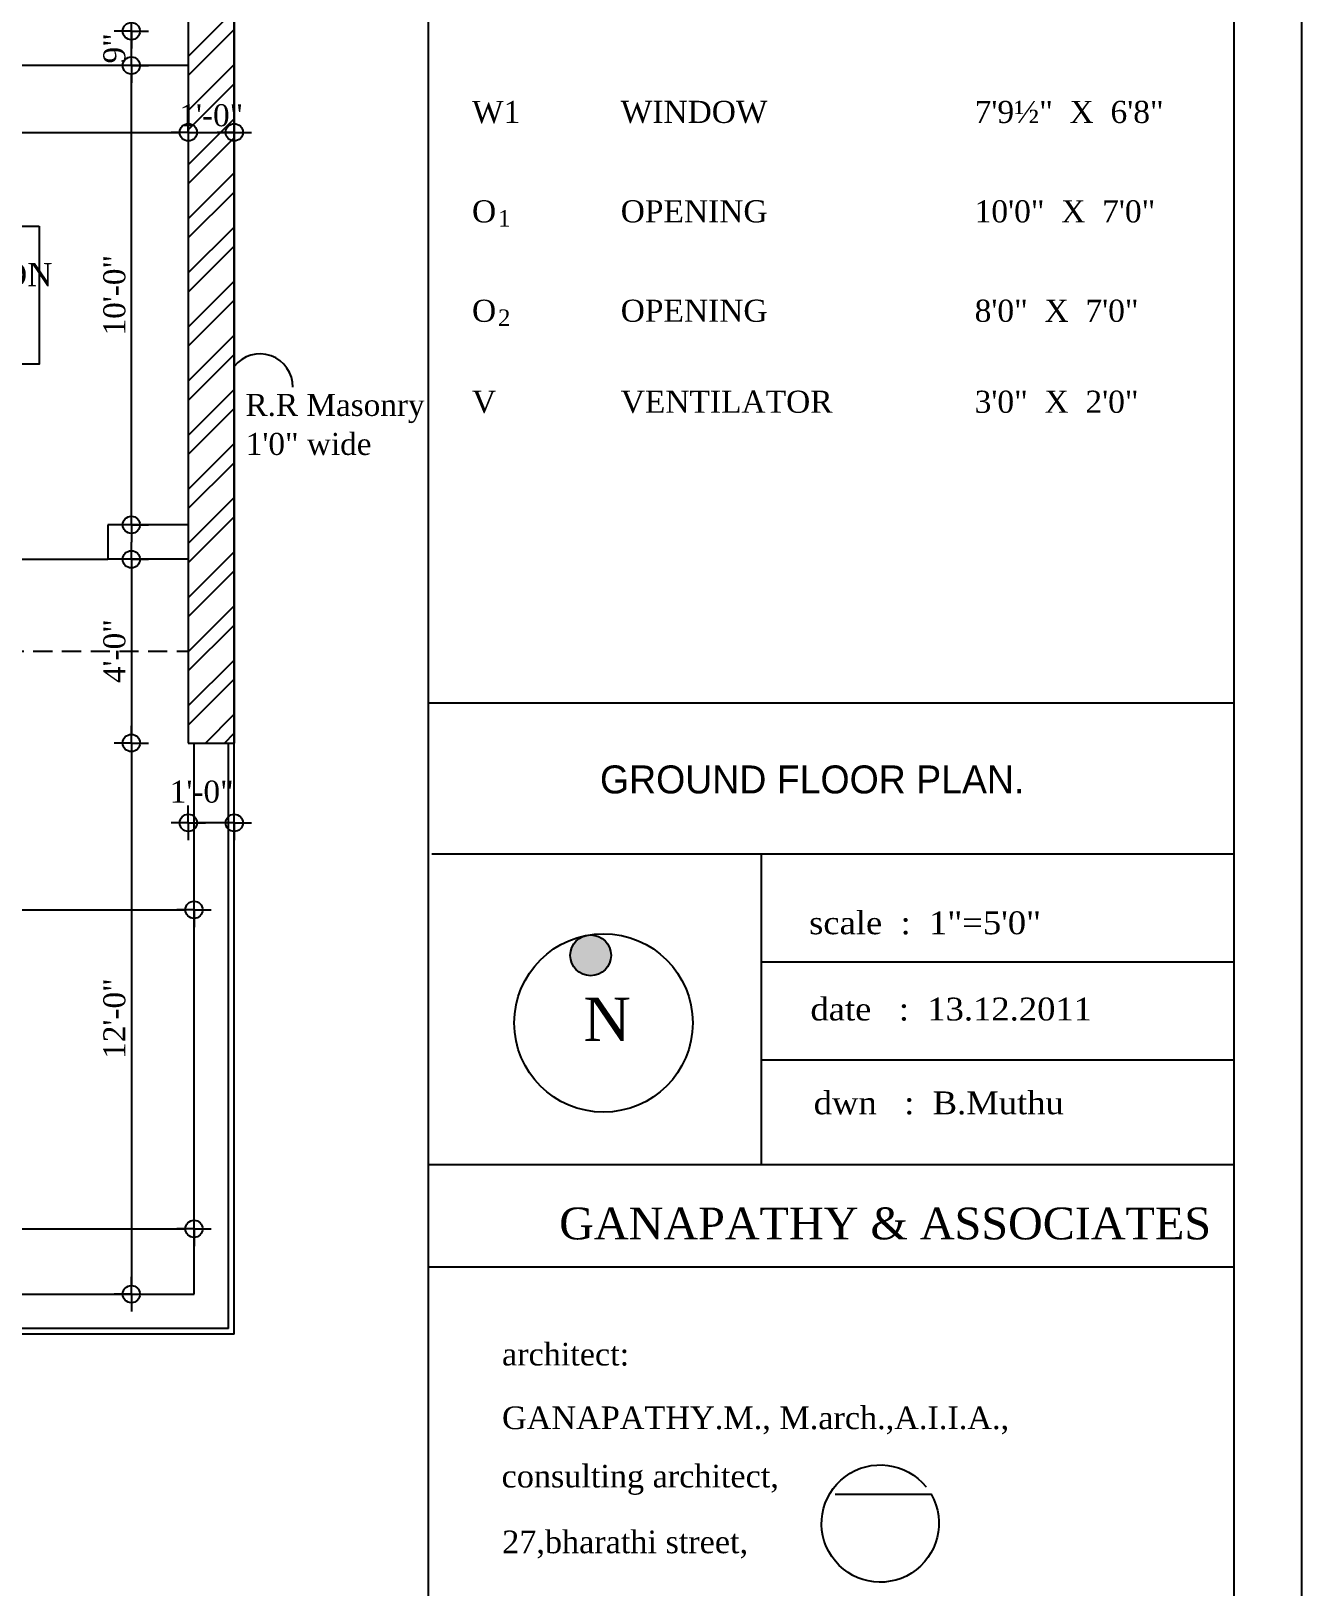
# Model space of a CAD drawing. Extents: x 13301 to 18078, y -1439 to 1911.
# Drawn here: x 14454.9 to 14786.9, y -262.2 to 144.3 of the extents above; entities that cross this region are included whole.
import ezdxf

# ---------------------------------------------------------------- set-up
doc = ezdxf.new("R2010")
doc.units = 0
doc.header["$LTSCALE"] = 20
doc.header["$MEASUREMENT"] = 0
doc.header["$PDMODE"] = 34
doc.header["$PDSIZE"] = 5
doc.linetypes.add('HIDDEN', pattern=[0.375, 0.25, -0.125])
doc.layers.get('0').update_dxf_attribs({"linetype": 'CONTINUOUS'})
doc.layers.get('Defpoints').update_dxf_attribs({"linetype": 'CONTINUOUS'})
for name, color, linetype in [('border', 230, 'CONTINUOUS'), ('BORTEXT', 2, 'CONTINUOUS'), ('DETTEXT', 7, 'CONTINUOUS'), ('DIMLINE', 254, 'CONTINUOUS'), ('door text', 2, 'CONTINUOUS'), ('FURN', 10, 'CONTINUOUS'), ('Roof lilne', 31, 'CONTINUOUS'), ('Stone', 8, 'CONTINUOUS'), ('text', 2, 'CONTINUOUS'), ('TEXTS', 2, 'CONTINUOUS'), ('wall', 13, 'CONTINUOUS')]:
    doc.layers.add(name, color=color, linetype=linetype)
doc.layers.add('correct', color=230, linetype='CONTINUOUS', plot=False)
doc.styles.add('STYLE1', font='TIMES.TTF', dxfattribs={"width": 0.75, "oblique": 25})
doc.styles.add('style3', font='TIMES.TTF')
doc.styles.add('style4', font='boos1.ttf')
doc.styles.add('style5', font='TIMES.TTF')
doc.dimstyles.new('arch61', dxfattribs={"dimscale": 0, "dimtxt": 5.75, "dimasz": 2.25, "dimexe": 0.18, "dimexo": 0.0625, "dimgap": 1.5, "dimtad": 1, "dimzin": 3, "dimdsep": 46, "dimlunit": 4, "dimtxsty": 'style3', "dimblk": 'BLK', "dimcen": 0, "dimse1": 1, "dimse2": 1, "dimclrd": 256, "dimclrt": 3, "dimazin": 0, "dimtfac": 1, "dimtix": 1, "dimtmove": 2, "dimatfit": 3, "dimldrblk": 'NONE', "dimfxl": 0, "dimtolj": 1, "dimtzin": 0, "dimlwd": -1, "dimarcsym": 0})

# ---------------------------------------------------------------- blocks, each defined once
blk = doc.blocks.new('*U223')
at = {"layer": 'TEXTS'}
blk.add_hatch(color=256, dxfattribs=at).paths.add_polyline_path([(-5.61, 10.84, 1), (1.8, 10.84, 1)])
for centre, radius in [((0.44, -1.46), 16.23), ((-1.9, 10.84), 3.71)]:
    blk.add_circle(centre, radius, dxfattribs=at)
at = {"layer": 'TEXTS', "style": 'STYLE1'}
blk.add_text('N', height=7.92, dxfattribs=at).set_placement((-3.24, -4.76))
blk = doc.blocks.new('BLK')
for q in [(0, 2), (-2, 0), (0, -2), (2, 0)]:
    blk.add_line((0, 0), q)
blk.add_circle((0, 0), 1)
blk = doc.blocks.new('*D51')
at = {"layer": 'Defpoints', "color": 0, "transparency": 16777216}
for p in [(14497.45, -168.65), (14380.45, -185.71), (14497.45, -185.71)]:
    blk.add_point(p, dxfattribs=at)
at = {"layer": 'DIMLINE', "transparency": 16777216}
blk.add_line((14382.7, -168.65), (14495.2, -168.65), dxfattribs=at)
at = {"layer": 'DIMLINE', "transparency": 16777216, "xscale": 2.25, "yscale": 2.25, "zscale": 2.25, "rotation": 180}
blk.add_blockref('BLK', (14380.45, -168.65), dxfattribs=at)
at = {"layer": 'DIMLINE', "transparency": 16777216, "xscale": 2.25, "yscale": 2.25, "zscale": 2.25}
blk.add_blockref('BLK', (14497.45, -168.65), dxfattribs=at)
at = {"layer": 'DIMLINE', "color": 3, "transparency": 16777216, "insert": (14438.95, -164.22), "char_height": 5.75, "attachment_point": 5, "style": 'style3'}
blk.add_mtext('\\A1;9\'-9"', dxfattribs=at)
blk = doc.blocks.new('_None')
blk = doc.blocks.new('*D156')
at = {"layer": 'Defpoints', "color": 0}
for p in [(14332.45, -75.42), (14497.45, -75.42), (14497.45, -85.29)]:
    blk.add_point(p, dxfattribs=at)
at = {"layer": 'DIMLINE'}
blk.add_line((14334.7, -85.29), (14495.2, -85.29), dxfattribs=at)
at = {"layer": 'DIMLINE', "xscale": 2.25, "yscale": 2.25, "zscale": 2.25, "rotation": 180}
blk.add_blockref('BLK', (14332.45, -85.29), dxfattribs=at)
at = {"layer": 'DIMLINE', "xscale": 2.25, "yscale": 2.25, "zscale": 2.25}
blk.add_blockref('BLK', (14497.45, -85.29), dxfattribs=at)
at = {"layer": 'DIMLINE', "color": 3, "insert": (14414.95, -80.86), "char_height": 5.75, "attachment_point": 5, "style": 'style3'}
blk.add_mtext('\\A1;13\'-9"', dxfattribs=at)
blk = doc.blocks.new('*D192')
at = {"layer": 'Defpoints', "color": 0}
for p in [(14485.45, 6.29), (14481.08, -41.71), (14495.95, -41.71)]:
    blk.add_point(p, dxfattribs=at)
at = {"layer": 'DIMLINE'}
blk.add_line((14481.08, 4.04), (14481.08, -39.46), dxfattribs=at)
at = {"layer": 'DIMLINE', "xscale": 2.25, "yscale": 2.25, "zscale": 2.25}
for p, rotation in [((14481.08, 6.29), 90), ((14481.08, -41.71), 270)]:
    blk.add_blockref('BLK', p, dxfattribs=dict(at, rotation=rotation))
at = {"layer": 'DIMLINE', "color": 3, "insert": (14476.66, -17.71), "char_height": 5.75, "attachment_point": 5, "rotation": 90, "style": 'style3'}
blk.add_mtext('\\A1;4\'-0"', dxfattribs=at)
blk = doc.blocks.new('*D193')
at = {"layer": 'Defpoints', "color": 0}
for p in [(14497.45, -41.71), (14481.08, -185.71), (14497.45, -185.71)]:
    blk.add_point(p, dxfattribs=at)
at = {"layer": 'DIMLINE'}
blk.add_line((14481.08, -43.96), (14481.08, -183.46), dxfattribs=at)
at = {"layer": 'DIMLINE', "xscale": 2.25, "yscale": 2.25, "zscale": 2.25}
for p, rotation in [((14481.08, -41.71), 90), ((14481.08, -185.71), 270)]:
    blk.add_blockref('BLK', p, dxfattribs=dict(at, rotation=rotation))
at = {"layer": 'DIMLINE', "color": 3, "insert": (14476.66, -113.71), "char_height": 5.75, "attachment_point": 5, "rotation": 90, "style": 'style3'}
blk.add_mtext('\\A1;12\'-0"', dxfattribs=at)
blk = doc.blocks.new('*D194')
at = {"layer": 'Defpoints', "color": 0}
for p in [(14481.08, 135.29), (14495.95, 135.29), (14495.95, 15.29)]:
    blk.add_point(p, dxfattribs=at)
at = {"layer": 'DIMLINE'}
blk.add_line((14481.08, 17.54), (14481.08, 133.04), dxfattribs=at)
at = {"layer": 'DIMLINE', "xscale": 2.25, "yscale": 2.25, "zscale": 2.25}
for p, rotation in [((14481.08, 135.29), 90), ((14481.08, 15.29), 270)]:
    blk.add_blockref('BLK', p, dxfattribs=dict(at, rotation=rotation))
at = {"layer": 'DIMLINE', "color": 3, "insert": (14476.66, 75.29), "char_height": 5.75, "attachment_point": 5, "rotation": 90, "style": 'style3'}
blk.add_mtext('\\A1;10\'-0"', dxfattribs=at)
blk = doc.blocks.new('*D195')
at = {"layer": 'Defpoints', "color": 0}
for p in [(14469.23, 144.29), (14481.08, 144.29), (14469.23, 135.29)]:
    blk.add_point(p, dxfattribs=at)
at = {"layer": 'DIMLINE'}
for p, q in [((14481.08, 146.54), (14481.08, 148.79)), ((14481.08, 135.29), (14481.08, 144.29)), ((14481.08, 133.04), (14481.08, 130.79))]:
    blk.add_line(p, q, dxfattribs=at)
at = {"layer": 'DIMLINE', "xscale": 2.25, "yscale": 2.25, "zscale": 2.25}
for p, rotation in [((14481.08, 144.29), 270), ((14481.08, 135.29), 90)]:
    blk.add_blockref('BLK', p, dxfattribs=dict(at, rotation=rotation))
at = {"layer": 'DIMLINE', "color": 3, "insert": (14476.65, 139.79), "char_height": 5.75, "attachment_point": 5, "rotation": 90, "style": 'style3'}
blk.add_mtext('\\A1;9"', dxfattribs=at)
blk = doc.blocks.new('*D196')
at = {"layer": 'Defpoints', "color": 0}
for p in [(14481.08, 192.29), (14495.95, 192.29), (14495.95, 144.29)]:
    blk.add_point(p, dxfattribs=at)
at = {"layer": 'DIMLINE'}
blk.add_line((14481.08, 146.54), (14481.08, 190.04), dxfattribs=at)
at = {"layer": 'DIMLINE', "xscale": 2.25, "yscale": 2.25, "zscale": 2.25}
for p, rotation in [((14481.08, 192.29), 90), ((14481.08, 144.29), 270)]:
    blk.add_blockref('BLK', p, dxfattribs=dict(at, rotation=rotation))
at = {"layer": 'DIMLINE', "color": 3, "insert": (14476.66, 168.29), "char_height": 5.75, "attachment_point": 5, "rotation": 90, "style": 'style3'}
blk.add_mtext('\\A1;4\'-0"', dxfattribs=at)
blk = doc.blocks.new('*D224')
at = {"layer": 'Defpoints', "color": 0}
for p in [(14495.95, -41.71), (14507.95, -41.71), (14495.95, -62.58)]:
    blk.add_point(p, dxfattribs=at)
at = {"layer": 'DIMLINE'}
blk.add_line((14505.7, -62.58), (14498.2, -62.58), dxfattribs=at)
at = {"layer": 'DIMLINE', "xscale": 2.25, "yscale": 2.25, "zscale": 2.25, "rotation": 180}
blk.add_blockref('BLK', (14495.95, -62.58), dxfattribs=at)
at = {"layer": 'DIMLINE', "xscale": 2.25, "yscale": 2.25, "zscale": 2.25}
blk.add_blockref('BLK', (14507.95, -62.58), dxfattribs=at)
at = {"layer": 'DIMLINE', "color": 3, "insert": (14499.45, -54.46), "char_height": 5.75, "attachment_point": 5, "style": 'style3'}
blk.add_mtext('\\A1;1\'-0"', dxfattribs=at)
blk = doc.blocks.new('*D347')
at = {"layer": 'Defpoints', "color": 0}
for p in [(14368.45, 135.29), (14495.95, 135.29), (14495.95, 117.84)]:
    blk.add_point(p, dxfattribs=at)
at = {"layer": 'DIMLINE'}
blk.add_line((14370.7, 117.84), (14493.7, 117.84), dxfattribs=at)
at = {"layer": 'DIMLINE', "xscale": 2.25, "yscale": 2.25, "zscale": 2.25, "rotation": 180}
blk.add_blockref('BLK', (14368.45, 117.84), dxfattribs=at)
at = {"layer": 'DIMLINE', "xscale": 2.25, "yscale": 2.25, "zscale": 2.25}
blk.add_blockref('BLK', (14495.95, 117.84), dxfattribs=at)
at = {"layer": 'DIMLINE', "color": 3, "insert": (14432.2, 126.1), "char_height": 5.75, "attachment_point": 5, "style": 'style3'}
blk.add_mtext('\\A1;10\'-7{\\H1.000000x;\\S1/2;}"', dxfattribs=at)
blk = doc.blocks.new('*D349')
at = {"layer": 'Defpoints', "color": 0}
for p in [(14495.95, 192.29), (14507.95, 192.29), (14507.95, 117.84)]:
    blk.add_point(p, dxfattribs=at)
at = {"layer": 'DIMLINE'}
for p, q in [((14493.7, 117.84), (14491.45, 117.84)), ((14495.95, 117.84), (14507.95, 117.84)), ((14510.2, 117.84), (14512.45, 117.84))]:
    blk.add_line(p, q, dxfattribs=at)
at = {"layer": 'DIMLINE', "xscale": 2.25, "yscale": 2.25, "zscale": 2.25}
blk.add_blockref('BLK', (14495.95, 117.84), dxfattribs=at)
at = {"layer": 'DIMLINE', "xscale": 2.25, "yscale": 2.25, "zscale": 2.25, "rotation": 180}
blk.add_blockref('BLK', (14507.95, 117.84), dxfattribs=at)
at = {"layer": 'DIMLINE', "color": 3, "insert": (14501.95, 122.27), "char_height": 5.75, "attachment_point": 5, "style": 'style3'}
blk.add_mtext('\\A1;1\'-0"', dxfattribs=at)

msp = doc.modelspace()

# ---------------------------------------------------------------- hatches: boundary and pattern name
at = {"layer": 'Stone', "ltscale": 5}
h = msp.add_hatch(dxfattribs=at)
h.set_pattern_fill('STEEL', color=256, scale=80, style=0)
h.set_pattern_definition([(45, (0, 47.558), (-7.071068, 7.071068), []), (45, (0, 52.558), (-7.071068, 7.071068), [])])
h.paths.add_polyline_path([(14507.95, 192.29), (14495.95, 192.29), (14495.95, -41.71), (14507.95, -41.71)])

# ---------------------------------------------------------------- linework, layer by layer
for p, q in [((14507.95, -196.21), (14507.95, 538.79)), ((14354.95, 6.29), (14474.95, 6.29)), ((14507.95, -196.21), (13850.95, -196.21))]:
    msp.add_line(p, q)
at = {"layer": 'border', "color": 13}
for p, q in [((14558.57, 425.542), (14558.57, -323.255)), ((14769.105, 425.542), (14769.105, -323.255)), ((14558.57, -31.198), (14769.105, -31.198)), ((14559.528, -70.709), (14769.105, -70.709))]:
    msp.add_line(p, q, dxfattribs=at)
at = {"layer": 'BORTEXT', "color": 13}
for p, q in [((14645.577, -70.709), (14645.577, -151.858)), ((14645.577, -98.925), (14769.105, -98.925)), ((14645.577, -124.485), (14769.105, -124.485))]:
    msp.add_line(p, q, dxfattribs=at)
at = {"layer": 'BORTEXT', "color": 2}
msp.add_lwpolyline([(14664.898, -237.987), (14689.972, -237.987, -26.3843038), (14688.664, -236.072)], format="xyb", dxfattribs=at)
at = {"layer": 'correct', "color": 3}
msp.add_lwpolyline([(13794.405, -339.116), (14786.854, -339.116), (14786.854, 853.823), (13794.405, 853.823)], close=True, dxfattribs=at)
at = {"layer": 'DETTEXT'}
msp.add_arc((14514.686, 51.403), 8.554, 358.84937, 141.95468, dxfattribs=at)
at = {"layer": 'FURN'}
msp.add_lwpolyline([(14456.95, 93.29), (14456.95, 57.29), (14372.95, 57.29), (14372.95, 93.29)], close=True, dxfattribs=at)
at = {"layer": 'Roof lilne', "linetype": 'HIDDEN'}
msp.add_line((13862.95, -17.71), (14495.95, -17.71), dxfattribs=at)
at = {"layer": 'text', "color": 13}
for p, q in [((14558.57, -151.858), (14769.105, -151.858)), ((14558.57, -178.599), (14769.105, -178.599))]:
    msp.add_line(p, q, dxfattribs=at)
at = {"layer": 'wall'}
for p, q in [((14495.95, 192.29), (14495.95, -41.71)), ((14507.95, 192.29), (14507.95, -41.71)), ((14495.95, 135.29), (14368.45, 135.29)), ((14495.95, 15.29), (14474.95, 15.29)), ((14474.95, 15.29), (14474.95, 6.29)), ((14495.95, 6.29), (14474.95, 6.29)), ((14495.95, -41.71), (14507.95, -41.71)), ((14497.45, -185.71), (14497.45, -41.71)), ((14506.45, -194.71), (14506.45, -41.71)), ((14380.45, -185.71), (14497.45, -185.71)), ((14506.45, -194.71), (14380.45, -194.71))]:
    msp.add_line(p, q, dxfattribs=at)

# ---------------------------------------------------------------- block references
at = {"layer": 'text', "xscale": 1.435897435896777, "yscale": 1.435897435896777, "zscale": 1.435897435896777}
msp.add_blockref('*U223', (14603.785, -112.756), dxfattribs=at)

# ---------------------------------------------------------------- texts
at = {"layer": 'BORTEXT'}
for s, height, style, p in [('W1', 5.7871, 'style5', (14570.06, 120.286)), ('WINDOW', 5.7871, 'style5', (14608.909, 120.295)), ('7\'9½"  X  6\'8"', 5.7871, 'style5', (14701.365, 120.286)), ('O', 5.787, 'style5', (14570.06, 94.308)), ('OPENING', 5.7871, 'style5', (14608.909, 94.317)), ('10\'0"  X  7\'0"', 5.7871, 'style5', (14701.365, 94.308)), ('O', 5.787, 'style5', (14570.06, 68.33)), ('OPENING', 5.7871, 'style5', (14608.909, 68.339)), ('8\'0"  X  7\'0"', 5.7871, 'style5', (14701.365, 68.33)), ('V', 5.787, 'style5', (14570.06, 44.557)), ('VENTILATOR', 5.7871, 'style5', (14608.909, 44.565)), ('3\'0"  X  2\'0"', 5.7871, 'style5', (14701.365, 44.557)), ('GROUND FLOOR PLAN.', 7.31523, 'style4', (14603.488, -54.886))]:
    msp.add_text(s, height=height, dxfattribs=dict(at, style=style)).set_placement(p)
at = {"layer": 'BORTEXT', "color": 7, "style": 'style3', "width": 1.061034}
for s, p in [('scale  :  1"=5\'0"', (14658.127, -91.671)), ('date   :  13.12.2011', (14658.472, -114.204)), ('dwn   :  B.Muthu', (14659.326, -138.72))]:
    msp.add_text(s, height=5.96569, dxfattribs=at).set_placement(p)
at = {"layer": 'BORTEXT', "color": 13, "style": 'style5'}
msp.add_text('GANAPATHY & ASSOCIATES', height=8.316, dxfattribs=at).set_placement((14592.848, -171.399))
at = {"layer": 'BORTEXT', "color": 2, "style": 'style5'}
for s, p in [('architect:', (14577.898, -204.351)), ('GANAPATHY.M., M.arch.,A.I.I.A.,', (14577.898, -220.972)), ('consulting architect,', (14577.796, -236.22)), ('27,bharathi street,', (14577.948, -253.398))]:
    msp.add_text(s, height=5.9136, dxfattribs=at).set_placement(p)
at = {"layer": 'DETTEXT', "style": 'style5'}
for s, p in [('R.R Masonry', (14510.872, 43.747)), ('1\'0" wide', (14510.963, 33.552))]:
    msp.add_text(s, height=5.75, dxfattribs=at).set_placement(p)
at = {"layer": 'door text', "color": 0, "style": 'style5'}
for s, p in [('1', (14576.849, 93.233)), ('2', (14576.849, 67.255))]:
    msp.add_text(s, height=4.312, dxfattribs=at).set_placement(p)
at = {"layer": 'text', "style": 'style5'}
msp.add_text('MASSAGE PAVILION', height=6.05042, dxfattribs=at).set_placement((14371.357, 77.641))

# ---------------------------------------------------------------- dimensions: what is measured, and where the dimension line sits
at = {"layer": 'DIMLINE'}
for base, p1, p2, angle, override, picture, middle in [((14481.083, 192.29), (14495.95, 144.29), (14495.95, 192.29), 90, {"dimscale": 1}, '*D196', (14476.658, 168.29)), ((14481.083, 144.29), (14469.227, 135.29), (14469.227, 144.29), 90, {"dimscale": 1}, '*D195', (14476.65, 139.79)), ((14481.083, 135.29), (14495.95, 15.29), (14495.95, 135.29), 90, {"dimscale": 1}, '*D194', (14476.658, 75.29)), ((14495.95, 117.845), (14368.45, 135.29), (14495.95, 135.29), 180, {"dimscale": 1, "dimfxl": 0.25}, '*D347', (14432.2, 126.099)), ((14481.083, -41.71), (14485.45, 6.29), (14495.95, -41.71), 90, {"dimscale": 1, "dimfxl": 0.25, "dimarcsym": 1}, '*D192', (14476.658, -17.71)), ((14481.083, -185.71), (14497.45, -41.71), (14497.45, -185.71), 90, {"dimscale": 1}, '*D193', (14476.658, -113.71))]:
    dim = msp.add_linear_dim(base=base, p1=p1, p2=p2, angle=angle, dimstyle='arch61', override=override, dxfattribs=at)
    dim.commit()
    dim.dimension.update_dxf_attribs({"geometry": picture, "text_midpoint": middle})
for base, p1, p2, override, picture, middle in [((14507.95, 117.845), (14495.95, 192.29), (14507.95, 192.29), {"dimscale": 1}, '*D349', (14501.95, 122.269)), ((14497.45, -85.288), (14332.45, -75.419), (14497.45, -75.419), {"dimscale": 1, "dimfxl": 0.25}, '*D156', (14414.95, -80.855)), ((14497.45, -168.654), (14380.45, -185.71), (14497.45, -185.71), {"dimscale": 1}, '*D51', (14438.95, -164.221))]:
    dim = msp.add_linear_dim(base=base, p1=p1, p2=p2, dimstyle='arch61', override=override, dxfattribs=at)
    dim.commit()
    dim.dimension.update_dxf_attribs({"geometry": picture, "text_midpoint": middle})
dim = msp.add_linear_dim(base=(14495.95, -62.581), p1=(14507.95, -41.71), p2=(14495.95, -41.71), dimstyle='arch61', override={"dimscale": 1, "dimfxl": 0.25}, dxfattribs=at)
dim.commit()
dim.dimension.update_dxf_attribs({"geometry": '*D224', "text_midpoint": (14499.447, -54.457), "dimtype": 160})

doc.saveas('drawing.dxf')
